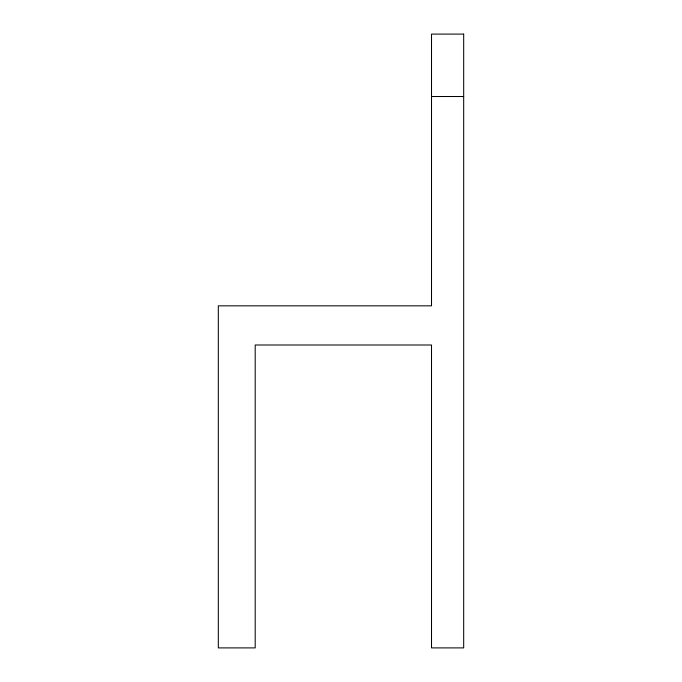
<?xml version="1.0" encoding="UTF-8"?>
<svg xmlns="http://www.w3.org/2000/svg" width="682" height="682" viewBox="0 0 682 682"><rect width="100%" height="100%" fill="white"/><g stroke="black" fill="none" stroke-linecap="round" stroke-linejoin="round"><path stroke-width="1.02" d="M431.518 96.512L463.683 96.512M463.683 34.1L431.518 34.1L431.518 305.834L218.317 305.834L218.317 647.9L255.196 647.9L255.196 344.998L431.518 344.998L431.518 647.9L463.683 647.9L463.683 34.1"/></g></svg>
